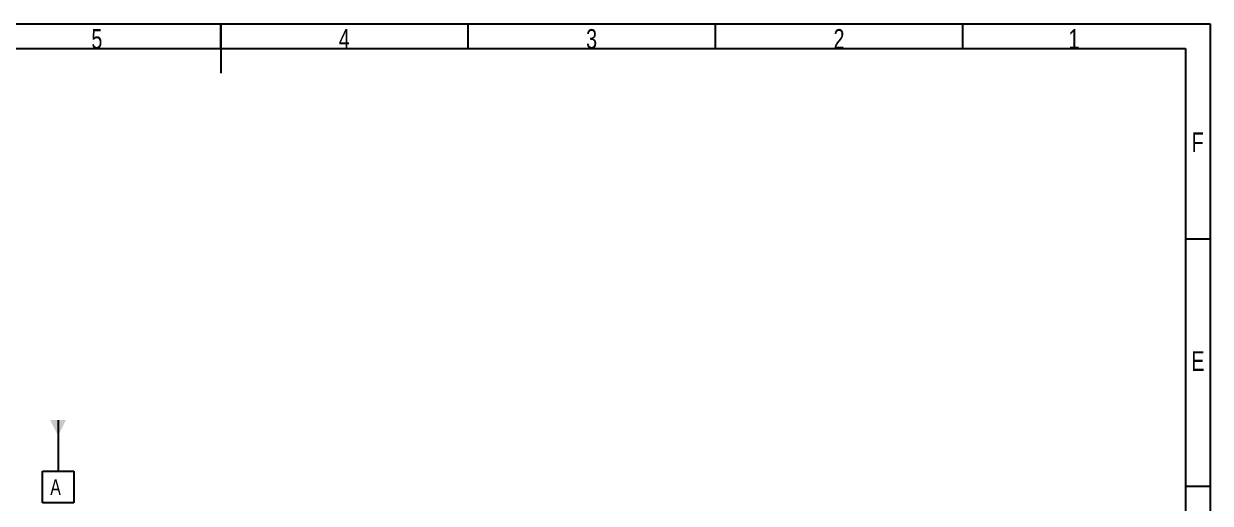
# Model space of a CAD drawing. Extents: x 0 to 16.3, y 0 to 11.5.
# Drawn here: x 6.9 to 16.34, y 7.68 to 11.5 of the extents above; entities that cross this region are included whole.
import ezdxf

# ---------------------------------------------------------------- set-up
doc = ezdxf.new("R2010")
doc.units = 0
doc.linetypes.add('SLD-SOLID', pattern=[0])
doc.layers.get('0').update_dxf_attribs({"linetype": 'CONTINUOUS'})
doc.styles.add('SLDTEXTSTYLE0', font='TXT', dxfattribs={"width": 0.75})

# ---------------------------------------------------------------- blocks, each defined once
blk = doc.blocks.new('SW_DATUMTAG_0')
at = {"color": 0, "linetype": 'SLD-SOLID'}
for p, q in [((0.0616, 0.6315), (0.0616, 0.2242)), ((-0.0634, -0.0258), (-0.0634, 0.2242)), ((-0.0634, 0.2242), (0.1866, 0.2242)), ((0.1866, 0.2242), (0.1866, -0.0258)), ((0.1866, -0.0258), (-0.0634, -0.0258))]:
    blk.add_line(p, q, dxfattribs=at)
blk.add_solid([(0.1241, 0.6315), (-0.0009, 0.6315), (0.0616, 0.5065)], dxfattribs=at)
at = {"color": 0, "linetype": 'CONTINUOUS', "insert": (0, 0.1611), "char_height": 0.125, "attachment_point": 1, "style": 'SLDTEXTSTYLE0'}
blk.add_mtext('A', dxfattribs=at)

msp = doc.modelspace()

# ---------------------------------------------------------------- linework, layer by layer
at = {"color": 7, "linetype": 'SLD-SOLID'}
for p, q in [((0.590551, 11.496063), (16.338583, 11.496063)), ((8.464567, 11.496063), (8.464567, 11.102362)), ((8.464567, 11.299213), (8.464567, 11.496063)), ((10.433071, 11.299213), (10.433071, 11.496063)), ((12.401575, 11.299213), (12.401575, 11.496063)), ((14.370079, 11.299213), (14.370079, 11.496063)), ((16.338583, 11.496063), (16.338583, 0.19685)), ((0.787402, 11.299213), (16.141732, 11.299213)), ((16.141732, 11.299213), (16.141732, 0.393701)), ((16.141732, 9.783465), (16.338583, 9.783465)), ((16.141732, 7.814961), (16.338583, 7.814961))]:
    msp.add_line(p, q, dxfattribs=at)

# ---------------------------------------------------------------- block references
at = {"color": 7, "linetype": 'CONTINUOUS'}
msp.add_blockref('SW_DATUMTAG_0', (7.108348, 7.708513), dxfattribs=at)

# ---------------------------------------------------------------- texts
at = {"color": 7, "linetype": 'CONTINUOUS', "char_height": 0.15625, "attachment_point": 2, "style": 'SLDTEXTSTYLE0'}
for s, insert in [('5', (7.478742, 11.45317)), ('4', (9.447246, 11.45317)), ('3', (11.415749, 11.45317)), ('2', (13.384253, 11.45317)), ('1', (15.254332, 11.45317)), ('F', (16.238494, 10.630811)), ('E', (16.240465, 8.888685))]:
    msp.add_mtext(s, dxfattribs=dict(at, insert=insert))

doc.saveas('drawing.dxf')
